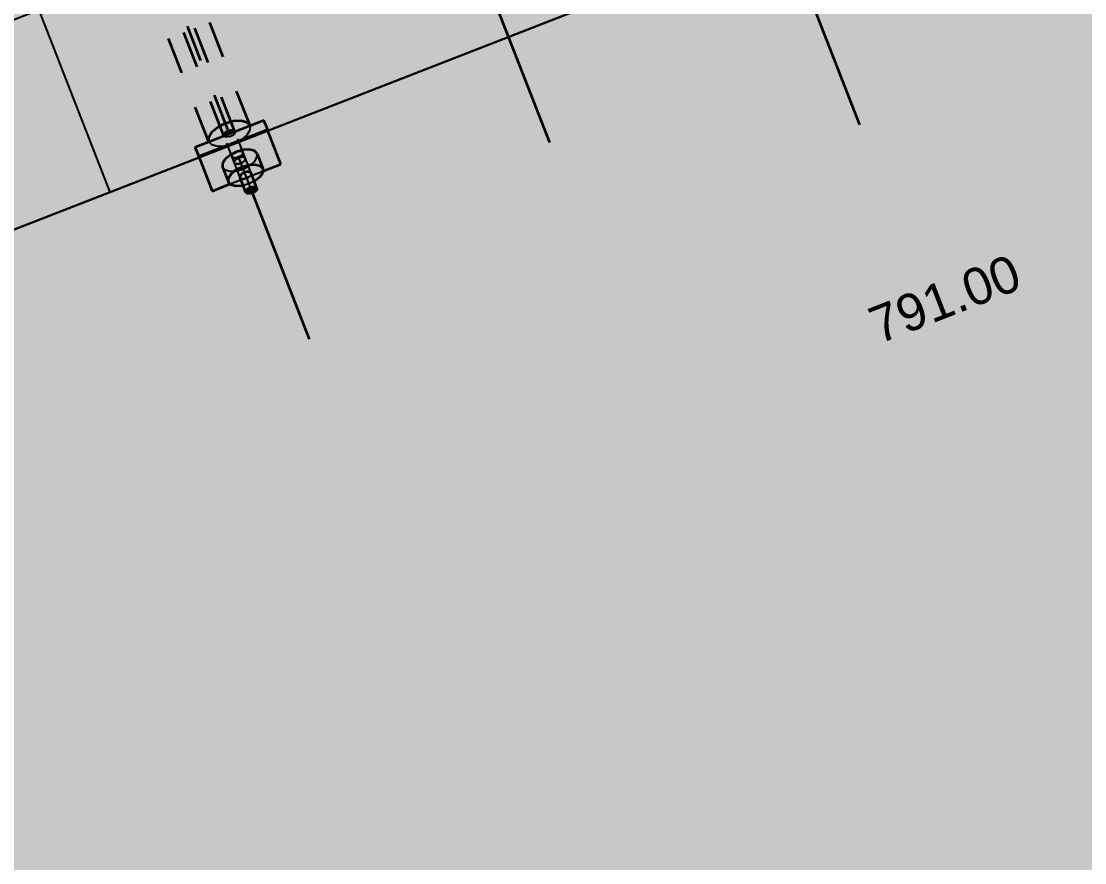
# Model space of a CAD drawing. Header units: metres. Extents: x 2688466 to 2688595, y 1221626 to 1221756.
# Drawn here: x 2688562.068 to 2688564.948, y 1221700.947 to 1221703.226 of the extents above; entities that cross this region are included whole.
import ezdxf

# ---------------------------------------------------------------- set-up
doc = ezdxf.new("R2010")
doc.units = ezdxf.units.M
doc.linetypes.add('AUSGEZOGEN', pattern=[0])
doc.linetypes.add('VERDECKT2_S2', pattern=[0.15, 0.1, -0.05])
for name, color, linetype, lineweight in [('Beton Ansicht', 7, 'AUSGEZOGEN', 35), ('Schnittbeschriftung', 7, 'AUSGEZOGEN', 50), ('Standard', 7, 'AUSGEZOGEN', 13)]:
    doc.layers.add(name, color=color, linetype=linetype, lineweight=lineweight)
doc.styles.add('ARIAL', font='arial.ttf')

msp = doc.modelspace()

# ---------------------------------------------------------------- hatches: boundary and pattern name
at = {"layer": 'Beton Ansicht', "linetype": 'AUSGEZOGEN', "lineweight": 13, "transparency": 33554687}
for color, points in [(6, [(2688562.7288, 1221702.9483), (2688562.7249, 1221702.9582), (2688562.5385, 1221702.8856), (2688562.5424, 1221702.8757)]), (6, [(2688562.5424, 1221702.8757), (2688562.5487, 1221702.8596), (2688562.735, 1221702.9321), (2688562.7288, 1221702.9483)]), (6, [(2688562.5487, 1221702.8596), (2688562.585, 1221702.7664), (2688562.634, 1221702.7855), (2688562.6291, 1221702.7908), (2688562.6134, 1221702.8311), (2688562.6135, 1221702.8414), (2688562.6206, 1221702.8529), (2688562.6338, 1221702.8638), (2688562.6509, 1221702.8726), (2688562.6695, 1221702.8777), (2688562.6865, 1221702.8786), (2688562.6996, 1221702.8749), (2688562.7066, 1221702.8674), (2688562.7223, 1221702.8271), (2688562.7223, 1221702.8199), (2688562.7713, 1221702.839), (2688562.735, 1221702.9321)]), (5, [(2688562.6233, 1221702.9266), (2688562.6191, 1221702.9231), (2688562.6212, 1221702.9178), (2688562.626, 1221702.9197)]), (5, [(2688562.6288, 1221702.9294), (2688562.6233, 1221702.9266), (2688562.626, 1221702.9197), (2688562.6317, 1221702.9219)]), (5, [(2688562.6347, 1221702.931), (2688562.6288, 1221702.9294), (2688562.6317, 1221702.9219), (2688562.6374, 1221702.9241)]), (5, [(2688562.6402, 1221702.9313), (2688562.6347, 1221702.931), (2688562.6374, 1221702.9241), (2688562.6423, 1221702.926)]), (5, [(2688562.6444, 1221702.9301), (2688562.6402, 1221702.9313), (2688562.6423, 1221702.926), (2688562.6455, 1221702.9273)]), (5, [(2688562.6466, 1221702.9277), (2688562.6444, 1221702.9301), (2688562.6455, 1221702.9273)]), (5, [(2688562.6191, 1221702.9231), (2688562.6168, 1221702.9194), (2688562.6179, 1221702.9165), (2688562.6212, 1221702.9178)]), (5, [(2688562.6168, 1221702.9194), (2688562.6168, 1221702.9161), (2688562.6179, 1221702.9165)]), (5, [(2688562.6495, 1221702.8235), (2688562.6666, 1221702.8322), (2688562.6509, 1221702.8726), (2688562.6338, 1221702.8638)]), (5, [(2688562.6666, 1221702.8322), (2688562.6852, 1221702.8374), (2688562.6695, 1221702.8777), (2688562.6509, 1221702.8726)]), (5, [(2688562.6852, 1221702.8374), (2688562.7022, 1221702.8382), (2688562.6865, 1221702.8786), (2688562.6695, 1221702.8777)]), (5, [(2688562.7022, 1221702.8382), (2688562.7153, 1221702.8346), (2688562.6996, 1221702.8749), (2688562.6865, 1221702.8786)]), (5, [(2688562.7153, 1221702.8346), (2688562.7223, 1221702.8271), (2688562.7066, 1221702.8674), (2688562.6996, 1221702.8749)]), (5, [(2688562.6291, 1221702.7908), (2688562.6292, 1221702.8011), (2688562.6135, 1221702.8414), (2688562.6134, 1221702.8311)]), (5, [(2688562.6292, 1221702.8011), (2688562.6364, 1221702.8126), (2688562.6206, 1221702.8529), (2688562.6135, 1221702.8414)]), (5, [(2688562.6364, 1221702.8126), (2688562.6495, 1221702.8235), (2688562.6338, 1221702.8638), (2688562.6206, 1221702.8529)]), (5, [(2688562.7019, 1221702.7943), (2688562.7151, 1221702.8053), (2688562.7222, 1221702.8168), (2688562.7223, 1221702.8271), (2688562.7153, 1221702.8346), (2688562.7022, 1221702.8382), (2688562.6852, 1221702.8374), (2688562.6666, 1221702.8322), (2688562.6495, 1221702.8235), (2688562.6364, 1221702.8126), (2688562.6292, 1221702.8011), (2688562.6291, 1221702.7908), (2688562.6361, 1221702.7832), (2688562.6492, 1221702.7796), (2688562.6663, 1221702.7804), (2688562.6693, 1221702.7813), (2688562.6608, 1221702.8031), (2688562.6608, 1221702.8064), (2688562.6631, 1221702.8101), (2688562.6673, 1221702.8136), (2688562.6728, 1221702.8164), (2688562.6787, 1221702.818), (2688562.6842, 1221702.8183), (2688562.6884, 1221702.8171), (2688562.6906, 1221702.8147), (2688562.6991, 1221702.7929)]), (5, [(2688562.6765, 1221702.7661), (2688562.6788, 1221702.7697), (2688562.6631, 1221702.8101), (2688562.6608, 1221702.8064)]), (5, [(2688562.6788, 1221702.7697), (2688562.683, 1221702.7732), (2688562.6673, 1221702.8136), (2688562.6631, 1221702.8101)]), (5, [(2688562.683, 1221702.7732), (2688562.6885, 1221702.776), (2688562.6728, 1221702.8164), (2688562.6673, 1221702.8136)]), (5, [(2688562.6885, 1221702.776), (2688562.6945, 1221702.7777), (2688562.6787, 1221702.818), (2688562.6728, 1221702.8164)]), (5, [(2688562.6945, 1221702.7777), (2688562.6999, 1221702.7779), (2688562.6842, 1221702.8183), (2688562.6787, 1221702.818)]), (5, [(2688562.6999, 1221702.7779), (2688562.7041, 1221702.7768), (2688562.6884, 1221702.8171), (2688562.6842, 1221702.8183)]), (5, [(2688562.7041, 1221702.7768), (2688562.7063, 1221702.7744), (2688562.6906, 1221702.8147), (2688562.6884, 1221702.8171)]), (5, [(2688562.6765, 1221702.7628), (2688562.6765, 1221702.7661), (2688562.6608, 1221702.8064), (2688562.6608, 1221702.8031)]), (5, [(2688562.704, 1221702.7674), (2688562.7063, 1221702.7711), (2688562.7063, 1221702.7744), (2688562.7041, 1221702.7768), (2688562.6999, 1221702.7779), (2688562.6945, 1221702.7777), (2688562.6885, 1221702.776), (2688562.683, 1221702.7732), (2688562.6788, 1221702.7697), (2688562.6765, 1221702.7661), (2688562.6765, 1221702.7628), (2688562.6788, 1221702.7603), (2688562.6829, 1221702.7592), (2688562.6884, 1221702.7595), (2688562.6943, 1221702.7611), (2688562.6998, 1221702.7639)])]:
    msp.add_hatch(color=color, dxfattribs=at).paths.add_polyline_path(points)
at = {"layer": 'Standard', "linetype": 'AUSGEZOGEN', "lineweight": 13, "transparency": 33554559}
h = msp.add_hatch(color=7, dxfattribs=at)
h.set_gradient(color1=(140, 255, 140), color2=(140, 255, 140), one_color=1)
h.paths.add_polyline_path([(2688569.5137, 1221706.423), (2688566.313, 1221705.1603), (2688565.9196, 1221705.0033), (2688564.7888, 1221704.5511), (2688560.7016, 1221702.918), (2688560.9653, 1221702.2407), (2688568.8858, 1221705.3254), (2688569.5918, 1221706.237)], flags=0)
at = {"layer": 'Standard', "linetype": 'AUSGEZOGEN', "lineweight": 25, "transparency": 33554687}
h = msp.add_hatch(dxfattribs=at)
h.set_pattern_fill('MUSTER', scale=0.6975, angle=201.28, style=0, pattern_type=2)
h.set_pattern_definition([(201.28, (2688527.2504, 1221729.3488), (-0.396802, -0.903084), [0.6975, -0.6975]), (291.28, (2688527.2504, 1221729.3488), (0.903084, -0.396802), [0.6975, -0.6975])])
h.paths.add_polyline_path([(2688569.5137, 1221706.423), (2688566.313, 1221705.1603), (2688565.9196, 1221705.0033), (2688564.7888, 1221704.5511), (2688560.7016, 1221702.918), (2688560.9653, 1221702.2407), (2688568.8858, 1221705.3254), (2688569.5918, 1221706.237)], flags=0)
at = {"layer": 'Standard', "linetype": 'AUSGEZOGEN', "lineweight": 13, "transparency": 33554559}
h = msp.add_hatch(color=7, dxfattribs=at)
h.set_gradient(color1=(199, 199, 199), color2=(199, 199, 199), one_color=1)
h.paths.add_polyline_path([(2688568.8858, 1221705.3254), (2688560.9653, 1221702.2407), (2688561.9452, 1221699.7248), (2688561.7122, 1221699.6341), (2688562.2203, 1221698.3295), (2688570.3737, 1221701.5049)], flags=0)

# ---------------------------------------------------------------- linework, layer by layer
at = {"layer": 'Beton Ansicht', "linetype": 'VERDECKT2_S2', "lineweight": 35, "transparency": 33554687}
for p, q in [((2688562.6876, 1221702.9437), (2688562.5201, 1221703.3737)), ((2688562.5758, 1221702.9001), (2688562.4083, 1221703.3302)), ((2688562.6168, 1221702.9161), (2688562.4638, 1221703.3091)), ((2688562.6273, 1221702.9332), (2688562.4787, 1221703.3149)), ((2688562.6466, 1221702.9277), (2688562.4936, 1221703.3207))]:
    msp.add_line(p, q, dxfattribs=at)
at = {"layer": 'Beton Ansicht', "linetype": 'AUSGEZOGEN', "lineweight": 35, "transparency": 33554687}
for p, q in [((2688564.3395, 1221702.9457), (2688564.1824, 1221703.3492)), ((2688563.4997, 1221702.8977), (2688563.3425, 1221703.3012)), ((2688562.5385, 1221702.8856), (2688562.7249, 1221702.9582)), ((2688562.6208, 1221702.9499), (2688562.643, 1221702.9561)), ((2688562.643, 1221702.9561), (2688562.6635, 1221702.9571)), ((2688562.6635, 1221702.9571), (2688562.6792, 1221702.9527)), ((2688562.6792, 1221702.9527), (2688562.6876, 1221702.9437)), ((2688562.7288, 1221702.9483), (2688562.7249, 1221702.9582)), ((2688562.735, 1221702.9321), (2688562.5487, 1221702.8596)), ((2688562.5759, 1221702.9125), (2688562.5845, 1221702.9263)), ((2688562.5845, 1221702.9263), (2688562.6003, 1221702.9394)), ((2688562.6003, 1221702.9394), (2688562.6208, 1221702.9499)), ((2688562.6191, 1221702.9231), (2688562.6233, 1221702.9266)), ((2688562.6233, 1221702.9266), (2688562.6288, 1221702.9294)), ((2688562.6288, 1221702.9294), (2688562.6347, 1221702.931)), ((2688562.6347, 1221702.931), (2688562.6402, 1221702.9313)), ((2688562.6402, 1221702.9313), (2688562.6444, 1221702.9301)), ((2688562.6444, 1221702.9301), (2688562.6466, 1221702.9277)), ((2688562.7288, 1221702.9483), (2688562.735, 1221702.9321)), ((2688562.7713, 1221702.839), (2688562.735, 1221702.9321)), ((2688562.5758, 1221702.9001), (2688562.5759, 1221702.9125)), ((2688562.6168, 1221702.9194), (2688562.6191, 1221702.9231)), ((2688562.6168, 1221702.9161), (2688562.6168, 1221702.9194)), ((2688562.5385, 1221702.8856), (2688562.5424, 1221702.8757)), ((2688562.5424, 1221702.8757), (2688562.5487, 1221702.8596)), ((2688562.6509, 1221702.8726), (2688562.6338, 1221702.8638)), ((2688562.6695, 1221702.8777), (2688562.6509, 1221702.8726)), ((2688562.6865, 1221702.8786), (2688562.6695, 1221702.8777)), ((2688562.6996, 1221702.8749), (2688562.6865, 1221702.8786)), ((2688562.7066, 1221702.8674), (2688562.6996, 1221702.8749)), ((2688562.7066, 1221702.8674), (2688562.7223, 1221702.8271)), ((2688562.5487, 1221702.8596), (2688562.585, 1221702.7664)), ((2688562.6135, 1221702.8414), (2688562.6134, 1221702.8311)), ((2688562.6206, 1221702.8529), (2688562.6135, 1221702.8414)), ((2688562.6338, 1221702.8638), (2688562.6206, 1221702.8529)), ((2688562.6666, 1221702.8322), (2688562.6852, 1221702.8374)), ((2688562.6852, 1221702.8374), (2688562.7022, 1221702.8382)), ((2688562.7022, 1221702.8382), (2688562.7153, 1221702.8346)), ((2688562.7223, 1221702.8199), (2688562.7713, 1221702.839)), ((2688562.6134, 1221702.8311), (2688562.6291, 1221702.7908)), ((2688562.6292, 1221702.8011), (2688562.6364, 1221702.8126)), ((2688562.6364, 1221702.8126), (2688562.6495, 1221702.8235)), ((2688562.6495, 1221702.8235), (2688562.6666, 1221702.8322)), ((2688562.6631, 1221702.8101), (2688562.6608, 1221702.8064)), ((2688562.6673, 1221702.8136), (2688562.6631, 1221702.8101)), ((2688562.6728, 1221702.8164), (2688562.6673, 1221702.8136)), ((2688562.6787, 1221702.818), (2688562.6728, 1221702.8164)), ((2688562.6842, 1221702.8183), (2688562.6787, 1221702.818)), ((2688562.6884, 1221702.8171), (2688562.6842, 1221702.8183)), ((2688562.6906, 1221702.8147), (2688562.6884, 1221702.8171)), ((2688562.7063, 1221702.7744), (2688562.6906, 1221702.8147)), ((2688562.7222, 1221702.8168), (2688562.7151, 1221702.8053)), ((2688562.7153, 1221702.8346), (2688562.7223, 1221702.8271)), ((2688562.7223, 1221702.8271), (2688562.7222, 1221702.8168)), ((2688562.585, 1221702.7664), (2688562.634, 1221702.7855)), ((2688562.6291, 1221702.7908), (2688562.6292, 1221702.8011)), ((2688562.6361, 1221702.7832), (2688562.6291, 1221702.7908)), ((2688562.6492, 1221702.7796), (2688562.6361, 1221702.7832)), ((2688562.6663, 1221702.7804), (2688562.6492, 1221702.7796)), ((2688562.6608, 1221702.8064), (2688562.6608, 1221702.8031)), ((2688562.6765, 1221702.7628), (2688562.6608, 1221702.8031)), ((2688562.6693, 1221702.7813), (2688562.6663, 1221702.7804)), ((2688562.7019, 1221702.7943), (2688562.6991, 1221702.7929)), ((2688562.7151, 1221702.8053), (2688562.7019, 1221702.7943)), ((2688562.6765, 1221702.7661), (2688562.6788, 1221702.7697)), ((2688562.6765, 1221702.7628), (2688562.6765, 1221702.7661)), ((2688562.6788, 1221702.7603), (2688562.6765, 1221702.7628)), ((2688562.6788, 1221702.7697), (2688562.683, 1221702.7732)), ((2688562.6829, 1221702.7592), (2688562.6788, 1221702.7603)), ((2688562.6884, 1221702.7595), (2688562.6829, 1221702.7592)), ((2688562.683, 1221702.7732), (2688562.6885, 1221702.776)), ((2688562.6943, 1221702.7611), (2688562.6884, 1221702.7595)), ((2688562.6885, 1221702.776), (2688562.6945, 1221702.7777)), ((2688562.8486, 1221702.3651), (2688562.6914, 1221702.7686)), ((2688562.6998, 1221702.7639), (2688562.6943, 1221702.7611)), ((2688562.6945, 1221702.7777), (2688562.6999, 1221702.7779)), ((2688562.704, 1221702.7674), (2688562.6998, 1221702.7639)), ((2688562.6999, 1221702.7779), (2688562.7041, 1221702.7768)), ((2688562.7063, 1221702.7711), (2688562.704, 1221702.7674)), ((2688562.7041, 1221702.7768), (2688562.7063, 1221702.7744)), ((2688562.7063, 1221702.7744), (2688562.7063, 1221702.7711))]:
    msp.add_line(p, q, dxfattribs=at)
at = {"layer": 'Beton Ansicht', "linetype": 'VERDECKT2_S2', "lineweight": 25, "transparency": 33554687}
for p, q in [((2688562.6914, 1221702.7686), (2688562.6273, 1221702.9332)), ((2688562.6466, 1221702.9244), (2688562.6443, 1221702.9207)), ((2688562.6466, 1221702.9277), (2688562.6466, 1221702.9244)), ((2688562.6906, 1221702.8147), (2688562.6466, 1221702.9277)), ((2688562.6875, 1221702.9313), (2688562.6789, 1221702.9175)), ((2688562.6876, 1221702.9437), (2688562.6875, 1221702.9313)), ((2688562.5842, 1221702.8911), (2688562.5758, 1221702.9001)), ((2688562.619, 1221702.9137), (2688562.6168, 1221702.9161)), ((2688562.6608, 1221702.8031), (2688562.6168, 1221702.9161)), ((2688562.6232, 1221702.9125), (2688562.619, 1221702.9137)), ((2688562.6287, 1221702.9128), (2688562.6232, 1221702.9125)), ((2688562.6346, 1221702.9145), (2688562.6287, 1221702.9128)), ((2688562.6401, 1221702.9172), (2688562.6346, 1221702.9145)), ((2688562.6443, 1221702.9207), (2688562.6401, 1221702.9172)), ((2688562.6632, 1221702.9044), (2688562.6426, 1221702.894)), ((2688562.6789, 1221702.9175), (2688562.6632, 1221702.9044)), ((2688562.5999, 1221702.8867), (2688562.5842, 1221702.8911)), ((2688562.6204, 1221702.8877), (2688562.5999, 1221702.8867)), ((2688562.6426, 1221702.894), (2688562.6204, 1221702.8877)), ((2688562.6411, 1221702.8666), (2688562.6388, 1221702.8629)), ((2688562.6388, 1221702.8629), (2688562.6411, 1221702.8666)), ((2688562.6453, 1221702.8701), (2688562.6411, 1221702.8666)), ((2688562.6411, 1221702.8666), (2688562.6453, 1221702.8701)), ((2688562.6508, 1221702.8729), (2688562.6453, 1221702.8701)), ((2688562.6453, 1221702.8701), (2688562.6508, 1221702.8729)), ((2688562.6567, 1221702.8745), (2688562.6508, 1221702.8729)), ((2688562.6508, 1221702.8729), (2688562.6567, 1221702.8745)), ((2688562.6622, 1221702.8748), (2688562.6567, 1221702.8745)), ((2688562.6567, 1221702.8745), (2688562.6622, 1221702.8748)), ((2688562.6664, 1221702.8736), (2688562.6622, 1221702.8748)), ((2688562.6622, 1221702.8748), (2688562.6664, 1221702.8736)), ((2688562.6663, 1221702.8642), (2688562.6686, 1221702.8679)), ((2688562.6686, 1221702.8679), (2688562.6663, 1221702.8642)), ((2688562.6686, 1221702.8712), (2688562.6664, 1221702.8736)), ((2688562.6664, 1221702.8736), (2688562.6686, 1221702.8712)), ((2688562.6686, 1221702.8679), (2688562.6686, 1221702.8712)), ((2688562.6686, 1221702.8712), (2688562.6686, 1221702.8679)), ((2688562.7065, 1221702.8571), (2688562.7066, 1221702.8674)), ((2688562.6388, 1221702.8629), (2688562.6388, 1221702.8596)), ((2688562.6388, 1221702.8596), (2688562.6388, 1221702.8629)), ((2688562.6388, 1221702.8596), (2688562.6411, 1221702.8572)), ((2688562.6411, 1221702.8572), (2688562.6388, 1221702.8596)), ((2688562.6411, 1221702.8572), (2688562.6452, 1221702.856)), ((2688562.6452, 1221702.856), (2688562.6411, 1221702.8572)), ((2688562.6451, 1221702.8468), (2688562.6474, 1221702.8504)), ((2688562.6474, 1221702.8504), (2688562.6451, 1221702.8468)), ((2688562.6451, 1221702.8435), (2688562.6451, 1221702.8468)), ((2688562.6451, 1221702.8468), (2688562.6451, 1221702.8435)), ((2688562.6473, 1221702.841), (2688562.6451, 1221702.8435)), ((2688562.6451, 1221702.8435), (2688562.6473, 1221702.841)), ((2688562.6452, 1221702.856), (2688562.6507, 1221702.8563)), ((2688562.6507, 1221702.8563), (2688562.6452, 1221702.856)), ((2688562.6515, 1221702.8399), (2688562.6473, 1221702.841)), ((2688562.6473, 1221702.841), (2688562.6515, 1221702.8399)), ((2688562.6474, 1221702.8504), (2688562.6516, 1221702.8539)), ((2688562.6516, 1221702.8539), (2688562.6474, 1221702.8504)), ((2688562.6507, 1221702.8563), (2688562.6566, 1221702.8579)), ((2688562.6566, 1221702.8579), (2688562.6507, 1221702.8563)), ((2688562.657, 1221702.8402), (2688562.6515, 1221702.8399)), ((2688562.6515, 1221702.8399), (2688562.657, 1221702.8402)), ((2688562.6516, 1221702.8539), (2688562.6571, 1221702.8567)), ((2688562.6571, 1221702.8567), (2688562.6516, 1221702.8539)), ((2688562.6566, 1221702.8579), (2688562.6621, 1221702.8607)), ((2688562.6621, 1221702.8607), (2688562.6566, 1221702.8579)), ((2688562.6629, 1221702.8418), (2688562.657, 1221702.8402)), ((2688562.657, 1221702.8402), (2688562.6629, 1221702.8418)), ((2688562.6571, 1221702.8567), (2688562.663, 1221702.8584)), ((2688562.663, 1221702.8584), (2688562.6571, 1221702.8567)), ((2688562.6621, 1221702.8607), (2688562.6663, 1221702.8642)), ((2688562.6663, 1221702.8642), (2688562.6621, 1221702.8607)), ((2688562.6684, 1221702.8446), (2688562.6629, 1221702.8418)), ((2688562.6629, 1221702.8418), (2688562.6684, 1221702.8446)), ((2688562.663, 1221702.8584), (2688562.6685, 1221702.8586)), ((2688562.6685, 1221702.8586), (2688562.663, 1221702.8584)), ((2688562.6726, 1221702.8481), (2688562.6684, 1221702.8446)), ((2688562.6684, 1221702.8446), (2688562.6726, 1221702.8481)), ((2688562.6685, 1221702.8586), (2688562.6727, 1221702.8575)), ((2688562.6727, 1221702.8575), (2688562.6685, 1221702.8586)), ((2688562.6749, 1221702.8518), (2688562.6726, 1221702.8481)), ((2688562.6726, 1221702.8481), (2688562.6749, 1221702.8518)), ((2688562.6727, 1221702.8575), (2688562.6749, 1221702.8551)), ((2688562.6749, 1221702.8551), (2688562.6727, 1221702.8575)), ((2688562.6749, 1221702.8551), (2688562.6749, 1221702.8518)), ((2688562.6749, 1221702.8518), (2688562.6749, 1221702.8551)), ((2688562.6862, 1221702.8347), (2688562.6994, 1221702.8456)), ((2688562.6994, 1221702.8456), (2688562.7065, 1221702.8571)), ((2688562.6134, 1221702.8311), (2688562.6204, 1221702.8236)), ((2688562.6204, 1221702.8236), (2688562.6335, 1221702.82)), ((2688562.6335, 1221702.82), (2688562.6506, 1221702.8208)), ((2688562.634, 1221702.7855), (2688562.7223, 1221702.8199)), ((2688562.6506, 1221702.8208), (2688562.6691, 1221702.826)), ((2688562.6691, 1221702.826), (2688562.6862, 1221702.8347)), ((2688562.6883, 1221702.8077), (2688562.6906, 1221702.8114)), ((2688562.6906, 1221702.8114), (2688562.6906, 1221702.8147)), ((2688562.6608, 1221702.8031), (2688562.6631, 1221702.8007)), ((2688562.6631, 1221702.8007), (2688562.6672, 1221702.7995)), ((2688562.6672, 1221702.7995), (2688562.6727, 1221702.7998)), ((2688562.6848, 1221702.7856), (2688562.6693, 1221702.7813)), ((2688562.6727, 1221702.7998), (2688562.6786, 1221702.8015)), ((2688562.6786, 1221702.8015), (2688562.6841, 1221702.8042)), ((2688562.6841, 1221702.8042), (2688562.6883, 1221702.8077)), ((2688562.6991, 1221702.7929), (2688562.6848, 1221702.7856))]:
    msp.add_line(p, q, dxfattribs=at)
at = {"layer": 'Schnittbeschriftung', "color": 7, "linetype": 'AUSGEZOGEN', "lineweight": 25, "transparency": 33554687}
for points in [[(2688560.7016, 1221702.918), (2688560.9023, 1221702.9974), (2688561.7339, 1221703.3305), (2688564.7888, 1221704.5511), (2688565.9196, 1221705.0033), (2688566.313, 1221705.1603), (2688569.5137, 1221706.423), (2688569.5918, 1221706.237), (2688568.8858, 1221705.3254), (2688560.9653, 1221702.2407), (2688560.7016, 1221702.918)], [(2688568.8858, 1221705.3254), (2688570.3737, 1221701.5049), (2688562.2202, 1221698.3295), (2688561.7122, 1221699.6341), (2688561.9452, 1221699.7248), (2688560.9653, 1221702.2407), (2688568.8858, 1221705.3254)]]:
    msp.add_lwpolyline(points, close=True, dxfattribs=at)

# ---------------------------------------------------------------- texts
at = {"layer": 'Schnittbeschriftung', "color": 1, "lineweight": 13, "transparency": 33554687, "insert": (2688564.5879, 1221702.4266), "char_height": 0.1, "width": 0.479312, "attachment_point": 8, "rotation": 21.28, "style": 'ARIAL'}
msp.add_mtext('\\W0.99;791.00', dxfattribs=at)

doc.saveas('drawing.dxf')
